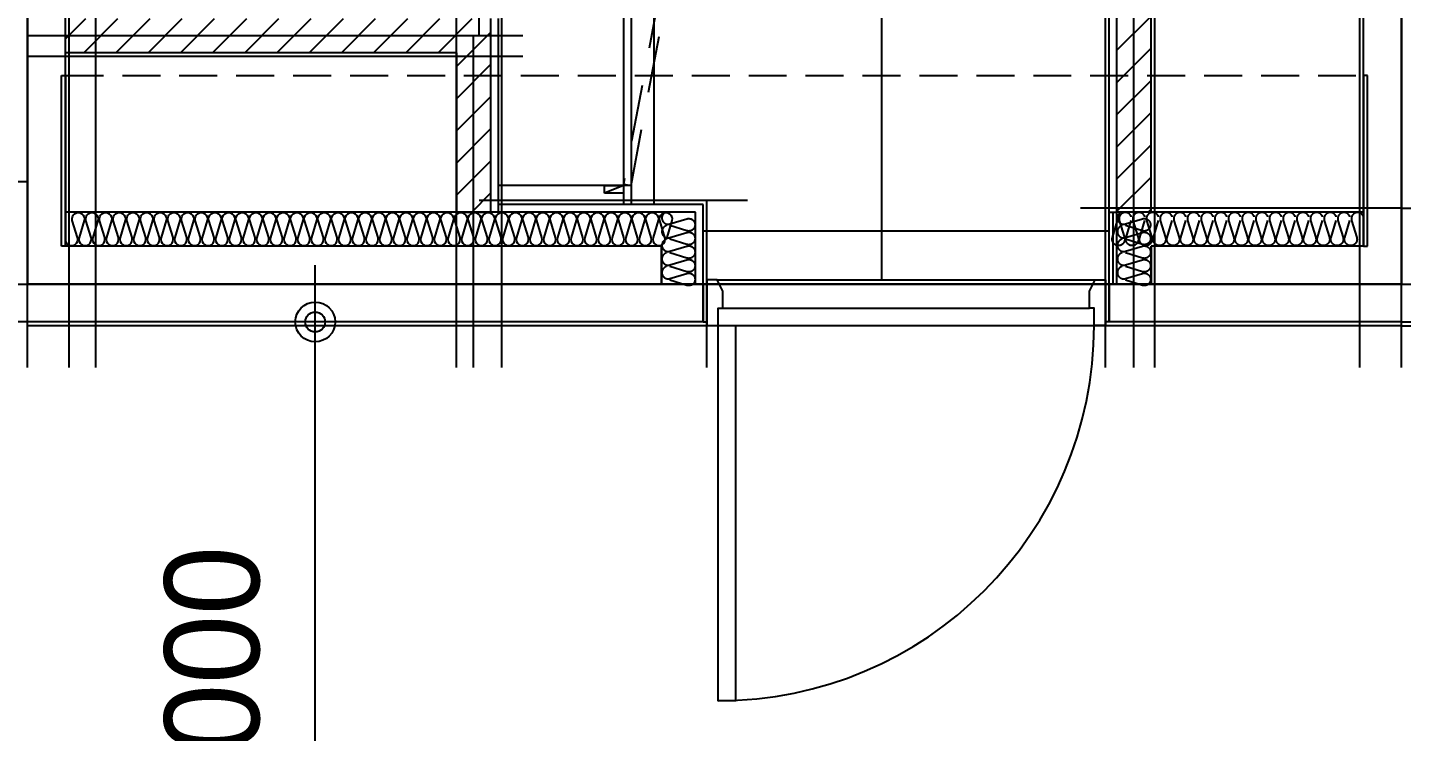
# Model space of a CAD drawing. Header units: millimetres. Extents: x 0 to 1390178, y 0 to 110113.
# Drawn here: x 705972 to 709592, y 39421 to 41277 of the extents above; entities that cross this region are included whole.
import ezdxf
from ezdxf.enums import TextEntityAlignment as Align
from ezdxf.xclip import XClip

# ---------------------------------------------------------------- set-up
doc = ezdxf.new("R2018")
doc.units = ezdxf.units.MM
doc.header["$LTSCALE"] = 100
doc.header["$XCLIPFRAME"] = 0
for name, pattern in [('X - 단위세대 확장형$0$CEN', [62, 60, -1, 0, -1]), ('X - 단위세대 확장형$0$HID', [1.5, 1, -0.5]), ('X - 단위세대 확장형$0$X-25$0$HD', [2.5, 1.5, -1]), ('X - 평면도$0$CEN', [62, 60, -1, 0, -1])]:
    doc.linetypes.add(name, pattern=pattern)
doc.layers.get('DEFPOINTS').update_dxf_attribs({"color": 145})
for name, color, linetype in [('DIM', 7, 'Continuous'), ('SYM', 7, 'Continuous'), ('X - SHEET$0$AA-BORD-TEXT', 3, 'Continuous'), ('X - 단위세대 확장형$0$A-CEN', 1, 'X - 단위세대 확장형$0$CEN'), ('X - 단위세대 확장형$0$A-CON', 2, 'Continuous'), ('X - 단위세대 확장형$0$A-FIN', 8, 'Continuous'), ('X - 단위세대 확장형$0$A-GIP', 6, 'Continuous'), ('X - 단위세대 확장형$0$A-INS', 9, 'Continuous'), ('X - 단위세대 확장형$0$A-TILE', 253, 'Continuous'), ('X - 단위세대 확장형$0$A-WALB', 3, 'Continuous'), ('X - 단위세대 확장형$0$AA-WAXM-CONC', 2, 'Continuous'), ('X - 단위세대 확장형$0$AA-XXXX-CNTL', 1, 'X - 단위세대 확장형$0$CEN'), ('X - 단위세대 확장형$0$AA-XXXX-FUR', 8, 'Continuous'), ('X - 단위세대 확장형$0$AA-XXXX-PATT', 8, 'Continuous'), ('X - 단위세대 확장형$0$X-25$0$AA-XXXX-FINL', 6, 'Continuous'), ('X - 단위세대 확장형$0$결로방지단열재', 7, 'X - 단위세대 확장형$0$HID'), ('X - 평면도$0$AA-XXXX-CNTL', 1, 'X - 평면도$0$CEN')]:
    doc.layers.add(name, color=color, linetype=linetype)
doc.layers.add('X - 단위세대 확장형$0$A-door', color=4, linetype='Continuous', lineweight=25)
doc.layers.add('X - 단위세대 확장형$0$A-MC', color=171, linetype='Continuous', plot=False)
doc.styles.add('HAUD01', font='Dotum.ttf')
doc.styles.get("Standard").update_dxf_attribs({"font": 'Dotum.ttf'})
doc.styles.add('X - SHEET$0$HAUD01', font='Dotum.ttf')
doc.dimstyles.new('HAUD-80', dxfattribs={"dimscale": 100, "dimtxt": 2.5, "dimasz": 0.5, "dimexe": 0, "dimexo": 1.5, "dimgap": 1, "dimtad": 1, "dimdec": 0, "dimdsep": 46, "dimlunit": 6, "dimtxsty": 'HAUD01', "dimblk": 'Z_DOT', "dimcen": 2.5, "dimdle": 1.5, "dimclrd": 7, "dimclre": 7, "dimclrt": 4, "dimadec": 0, "dimazin": 0, "dimtfac": 1, "dimtdec": 0, "dimtix": 1, "dimtmove": 2, "dimatfit": 3, "dimfxl": 1, "dimtvp": 1, "dimtolj": 1, "dimtzin": 0, "dimarcsym": 0})

# ---------------------------------------------------------------- blocks, each defined once
blk = doc.blocks.new('X - SHEET$0$HAUDsheetV')
at = {"layer": 'X - SHEET$0$AA-BORD-TEXT', "color": 3, "style": 'X - SHEET$0$HAUD01'}
for tag, p in [('PJCode', (786, 567.935)), ('작성자', (786.112, 194.824)), ('검토자', (786.112, 181.824)), ('최종검토자', (786.112, 168.824)), ('승인자', (786.112, 155.824)), ('일자', (786.832, 144.018)), ('개정번호', (812, 65.92))]:
    blk.add_attdef(tag, text='', height=3, dxfattribs=at).set_placement(p, align=Align.MIDDLE_CENTER)
at = {"layer": 'X - SHEET$0$AA-BORD-TEXT', "color": 3, "lineweight": 30, "flags": 104}
blk.add_attdef('PJTitle', text='', height=4, dxfattribs=at).set_placement((787.248, 536.622), align=Align.MIDDLE_CENTER)
blk = doc.blocks.new('X - SHEET')
ref = blk.add_blockref('X - SHEET$0$HAUDsheetV', (-100, 0), dxfattribs=dict(xscale=100, yscale=100, zscale=100))
lines = blk.add_mtext('중랑구 상봉동 116-49번지 일원 2030 청년주택 \\P신축공사', dxfattribs={"layer": 'X - SHEET$0$AA-BORD-TEXT', "color": 3, "insert": (78624.8, 53662.2), "char_height": 5056.517, "attachment_point": 1})
ref.add_attrib('PJTitle', '', (78624.8, 53662.2), dxfattribs={"flags": 104}).embed_mtext(lines)
blk = doc.blocks.new('X - 단위세대 확장형$0$X-25$0$C09014EF9')
at = {"layer": 'X - 단위세대 확장형$0$AA-XXXX-FUR', "color": 1, "linetype": 'ByBlock', "ltscale": 2}
blk.add_line((20, 50), (0, 0), dxfattribs=at)
blk.add_lwpolyline([(0, 0), (20, 0), (20, 50), (0, 50)], close=True, dxfattribs=at)
blk = doc.blocks.new('X - 단위세대 확장형$0$insul1')
blk.add_lwpolyline([(0, 0.25, 1.344031), (0.35, 0.25), (0.2, 0.75, -1.344031), (0.55, 0.75), (0.4, 0.25)], format="xyb")
blk = doc.blocks.new('X - 단위세대 확장형$0$A$C11416124')
at = {"layer": 'X - 단위세대 확장형$0$AA-XXXX-PATT'}
h = blk.add_hatch(dxfattribs=at)
h.set_pattern_fill('_USER', color=256, scale=60, angle=45, style=0, pattern_type=0)
h.set_pattern_definition([(45, (-1057732.575, -55284.317), (-42.426407, 42.426407), [])])
h.paths.add_polyline_path([(6449.4, 2418.8), (7009.4, 2418.8), (7009.4, 2508.8), (6359.4, 2508.8), (6359.4, 1398.8), (6449.4, 1398.8)])
h.paths.add_polyline_path([(4709.4, 1908.8), (3589.4, 1908.8), (3589.4, 1818.8), (4619.4, 1818.8), (4619.4, 1398.8), (4709.4, 1398.8)])
at = {"layer": 'X - 단위세대 확장형$0$A-CEN'}
for p, q in [((4679.4, 1863.8), (4679.4, 2805.1)), ((6404.4, 988.9), (6404.4, 2580.6)), ((4794.8, 1863.8), (3489.4, 1863.8)), ((4664.4, 988.9), (4664.4, 1863.8))]:
    blk.add_line(p, q, dxfattribs=at)
at = {"layer": 'X - 단위세대 확장형$0$A-FIN'}
for p, q in [((5059.4, 2548.8), (5059.4, 1418.8)), ((5079.4, 2548.8), (5079.4, 1418.8)), ((6339.4, 1398.8), (6339.4, 2528.8)), ((4729.4, 1908.8), (4729.4, 1398.8)), ((5079.4, 1468.8), (4729.4, 1468.8)), ((5269.4, 1418.8), (4729.4, 1418.8)), ((5269.4, 1208.8), (5269.4, 1418.8)), ((6339.4, 1398.8), (6359.4, 1398.8))]:
    blk.add_line(p, q, dxfattribs=at)
at = {"layer": 'X - 단위세대 확장형$0$A-GIP'}
for p, q in [((6339.4, 1208.8), (6339.4, 1398.8)), ((6349.4, 1208.8), (6349.4, 1398.8))]:
    blk.add_line(p, q, dxfattribs=at)
at = {"layer": 'X - 단위세대 확장형$0$A-INS'}
for p, q in [((5249.4, 1398.8), (3589.4, 1398.8)), ((5249.4, 1208.8), (5249.4, 1398.8)), ((6359.4, 1208.8), (6359.4, 1398.8)), ((7009.4, 1398.8), (6449.4, 1398.8))]:
    blk.add_line(p, q, dxfattribs=at)
at = {"layer": 'X - 단위세대 확장형$0$A-MC'}
for p, q in [((3669.4, 988.9), (3669.4, 4328.8)), ((6999.4, 988.9), (6999.4, 3648.8)), ((4619.4, 1878.8), (4619.4, 2805.1)), ((4739.4, 988.9), (4739.4, 2805.1)), ((6329.4, 988.9), (6329.4, 2580.6)), ((6459.4, 988.9), (6459.4, 2580.6)), ((3599.4, 988.9), (3599.4, 2007.1)), ((4619.4, 988.9), (4619.4, 1878.8)), ((4794.8, 1808.8), (3489.4, 1808.8)), ((5386.6, 1428.8), (4679.4, 1428.8)), ((5279.4, 988.9), (5279.4, 1428.8)), ((7109.4, 1408.8), (6263.4, 1408.8)), ((7109.4, 1098.8), (3489.4, 1098.8))]:
    blk.add_line(p, q, dxfattribs=at)
at = {"layer": 'X - 단위세대 확장형$0$A-TILE'}
for p, q in [((5139.4, 2548.8), (5139.4, 1418.8)), ((5739.4, 2548.8), (5739.4, 1219.8)), ((5269.4, 1348.8), (6339.4, 1348.8))]:
    blk.add_line(p, q, dxfattribs=at)
at = {"layer": 'X - 단위세대 확장형$0$A-WALB'}
for p, q in [((6359.4, 1398.8), (6359.4, 2508.8)), ((6449.4, 1398.8), (6449.4, 2418.8)), ((4709.4, 1908.8), (4709.4, 1398.8)), ((4619.4, 1818.8), (3589.4, 1818.8)), ((4619.4, 1818.8), (4619.4, 1398.8)), ((4619.4, 1398.8), (4709.4, 1398.8)), ((6449.4, 1398.8), (6359.4, 1398.8))]:
    blk.add_line(p, q, dxfattribs=at)
at = {"layer": 'X - 단위세대 확장형$0$AA-WAXM-CONC'}
for p, q in [((7009.4, 1308.8), (7009.4, 9448.8)), ((3589.4, 1308.8), (3589.4, 9248.8)), ((5159.4, 1308.8), (3589.4, 1308.8)), ((5159.4, 1308.8), (5159.4, 1208.8)), ((7009.4, 1308.8), (6449.4, 1308.8)), ((6449.4, 1308.8), (6449.4, 1208.8)), ((5269.4, 1208.8), (5159.4, 1208.8)), ((5269.4, 1208.8), (5269.4, 1108.8)), ((6449.4, 1208.8), (6339.4, 1208.8)), ((6339.4, 1208.8), (6339.4, 1108.8)), ((5269.4, 1108.8), (3489.4, 1108.8)), ((7109.4, 1108.8), (6339.4, 1108.8))]:
    blk.add_line(p, q, dxfattribs=at)
at = {"layer": 'X - 단위세대 확장형$0$AA-XXXX-CNTL'}
for p, q in [((3489.4, 988.9), (3489.4, 9671.3)), ((7109.4, 988.9), (7109.4, 9671.3)), ((7109.4, 1208.8), (3489.4, 1208.8))]:
    blk.add_line(p, q, dxfattribs=at)
at = {"layer": 'X - 단위세대 확장형$0$AA-XXXX-FUR', "linetype": 'X - 단위세대 확장형$0$X-25$0$HD', "elevation": 0}
blk.add_lwpolyline([(5059.7, 1472.3), (5079.4, 1468.8), (5174.4, 1974.9), (5154.7, 1978.4)], close=True, dxfattribs=at)
at = {"layer": 'X - 단위세대 확장형$0$A-INS', "xscale": 90, "yscale": 90, "zscale": 90, "row_count": 1, "column_count": 44, "row_spacing": 1.104405267309417e-29, "column_spacing": 36}
blk.add_blockref('X - 단위세대 확장형$0$insul1', (3589.4, 1308.8), dxfattribs=at)
at = {"layer": 'X - 단위세대 확장형$0$A-INS'}
ref = blk.add_blockref('X - 단위세대 확장형$0$insul1', (5159.4, 1398.8), dxfattribs=dict(at, xscale=90.00000000000033, yscale=90.00000000000033, zscale=90.00000000000033, rotation=270, row_count=1, column_count=5, row_spacing=1.419949629397821e-29, column_spacing=36.00000000000007))
XClip(ref).set_block_clipping_path([(0, 0), (2.1111111111, 1)])
ref = blk.add_blockref('X - 단위세대 확장형$0$insul1', (7009.4, 1398.8), dxfattribs=dict(at, xscale=90.00000000000006, yscale=90.00000000000006, zscale=90.00000000000006, rotation=179.9999999999999, row_count=1, column_count=18, row_spacing=0, column_spacing=36.00000000000003))
XClip(ref).set_block_clipping_path([(0, 0), (6.2222222222, 1)])
ref = blk.add_blockref('X - 단위세대 확장형$0$insul1', (6359.4, 1398.8), dxfattribs=dict(at, xscale=90.00000000000033, yscale=90.00000000000033, zscale=90.00000000000033, rotation=270, row_count=1, column_count=5, row_spacing=1.419949629397821e-29, column_spacing=36.00000000000007))
XClip(ref).set_block_clipping_path([(0, 0), (2.1111111111, 1)])
at = {"layer": 'X - 단위세대 확장형$0$X-25$0$AA-XXXX-FINL', "extrusion": (0, 0, -1), "rotation": 90}
blk.add_blockref('X - 단위세대 확장형$0$X-25$0$C09014EF9', (-5009.4, 1448.8), dxfattribs=at)
blk = doc.blocks.new('X - 단위세대 확장형$0$D2-1050')
at = {"layer": 'DEFPOINTS'}
for p, q in [((-150, 109), (-150, 209)), ((1140, 109), (1140, 209)), ((-40, 109), (-150, 109)), ((-40, 9), (-40, 109)), ((-40, 109), (-30, 109)), ((1030, 109), (1020, 109)), ((1030, 9), (1030, 109)), ((1030, 109), (1140, 109)), ((-40, 9), (-30, 9)), ((1030, 9), (1020, 9))]:
    blk.add_line(p, q, dxfattribs=at)
at = {"layer": 'X - 단위세대 확장형$0$A-door', "color": 8}
for p, q in [((-3, 120), (993, 120)), ((12, 45), (978, 45)), ((0, 0), (990, 0))]:
    blk.add_line(p, q, dxfattribs=at)
at = {"layer": 'X - 단위세대 확장형$0$A-door'}
for points in [[(-30, 0), (0, 0), (0, 45), (12, 45), (12, 90), (-3, 120), (-30, 120)], [(1020, 0), (990, 0), (990, 45), (978, 45), (978, 90), (993, 120), (1020, 120)], [(45, 0), (45, -990), (0, -990), (0, 0)]]:
    blk.add_lwpolyline(points, close=True, dxfattribs=at)
at = {"layer": 'X - 단위세대 확장형$0$A-door', "color": 1}
blk.add_arc((0, 0), 990, 270, 0, dxfattribs=at)
blk = doc.blocks.new('X - 단위세대 확장형$0$A$Cca1b3c21')
at = {"layer": 'X - 단위세대 확장형$0$A-MC'}
blk.add_line((0, -8192.5), (-1904.9, -8192.5), dxfattribs=at)
at = {"layer": 'X - 단위세대 확장형$0$AA-WAXM-CONC'}
blk.add_line((0, -8562.5), (-3280, -8562.5), dxfattribs=at)
blk = doc.blocks.new('X - 단위세대 확장형$0$20220222-결로')
at = {"layer": 'X - 단위세대 확장형$0$A-CON'}
for p, q in [((-17170, 17250), (-17170, 17700)), ((-17170, 17700), (-17160, 17700)), ((-13730, 17700), (-13740, 17700)), ((-13730, 17250), (-13730, 17700)), ((-17160, 17250), (-17170, 17250)), ((-13740, 17250), (-13730, 17250))]:
    blk.add_line(p, q, dxfattribs=at)
at = {"layer": 'X - 단위세대 확장형$0$A-CON', "color": 8}
for p, q in [((-17160, 17700), (-17160, 17250)), ((-13740, 17700), (-13740, 17250))]:
    blk.add_line(p, q, dxfattribs=at)
at = {"layer": 'X - 단위세대 확장형$0$결로방지단열재'}
blk.add_line((-17160, 17700), (-13740, 17700), dxfattribs=at)
blk = doc.blocks.new('X - 단위세대 확장형', base_point=(-475.4, -286.7))
at = {"layer": 'X - 단위세대 확장형$0$A-door'}
blk.add_blockref('X - 단위세대 확장형$0$D2-1050', (55042, 56384.1), dxfattribs=at)
blk.add_blockref('X - 단위세대 확장형$0$A$C11416124', (49732.6, 55284.3))
blk.add_blockref('X - 단위세대 확장형$0$A$Cca1b3c21', (53222, 64955.6))
at = {"xscale": -1}
blk.add_blockref('X - 단위세대 확장형$0$A$C11416124', (63951.4, 55284.3), dxfattribs=at)
blk.add_blockref('X - 단위세대 확장형$0$20220222-결로', (70482, 39343.1))
blk = doc.blocks.new('Z_DOT')
at = {"layer": 'DIM', "color": 0}
for p, q in [((0, -3), (0, 3)), ((-3, 0), (3, 0))]:
    blk.add_line(p, q, dxfattribs=at)
for radius in [1.05, 0.525]:
    blk.add_circle((0, 0), radius, dxfattribs=at)
blk = doc.blocks.new('*D75')
at = {"layer": 'DEFPOINTS', "color": 0, "transparency": 16777216}
for p in [(706730.1, 40500.7), (707189.6, 40500.7), (707189.6, 38500.7)]:
    blk.add_point(p, dxfattribs=at)
at = {"layer": 'DIM', "color": 7, "lineweight": -2, "transparency": 16777216}
for p, q in [((707039.6, 40500.7), (706730.1, 40500.7)), ((706730.1, 38550.7), (706730.1, 40450.7)), ((707039.6, 38500.7), (706730.1, 38500.7))]:
    blk.add_line(p, q, dxfattribs=at)
at = {"layer": 'DIM', "color": 7, "lineweight": -2, "transparency": 16777216, "xscale": 50, "yscale": 50, "zscale": 50}
for p, rotation in [((706730.1, 40500.7), 90), ((706730.1, 38500.7), 270)]:
    blk.add_blockref('Z_DOT', p, dxfattribs=dict(at, rotation=rotation))
at = {"layer": 'DIM', "color": 4, "transparency": 16777216, "insert": (706480.9, 39500.7), "char_height": 250, "attachment_point": 5, "rotation": 90, "style": 'HAUD01'}
blk.add_mtext('\\A1;2,000', dxfattribs=at)
blk = doc.blocks.new('X - 평면도', base_point=(-475.4, -286.7))
at = {"layer": 'X - 평면도$0$AA-XXXX-CNTL'}
for p, q in [((1061222, 68689.6), (1061222, 56493.1)), ((1064842, 68689.6), (1064842, 56493.1)), ((1035286.2, 56493.1), (1096213.6, 56493.1))]:
    blk.add_line(p, q, dxfattribs=at)

msp = doc.modelspace()

# ---------------------------------------------------------------- block references
at = {"layer": 'SYM'}
ref = msp.add_blockref('X - 단위세대 확장형', (652274.7, -16179.1), dxfattribs=at)
XClip(ref).set_block_clipping_path([(27286.2339647645, 22495.2025850526), (88213.6007378809, 68689.6277392105)])

# ---------------------------------------------------------------- next in the draw order: block references
ref = msp.add_blockref('X - 평면도', (-355725.3, -16179.1))
XClip(ref).set_block_clipping_path([(1027249.9161542748, 15892.4151621381), (1111249.9161542747, 75292.4151621381)])

# ---------------------------------------------------------------- next in the draw order: block references
for p in [(504000, 0), (588000, 0)]:
    msp.add_blockref('X - SHEET', p)

# ---------------------------------------------------------------- next in the draw order: dimensions: what is measured, and where the dimension line sits
at = {"layer": 'DIM'}
dim = msp.add_aligned_dim(p1=(707189.6, 38500.7), p2=(707189.6, 40500.7), distance=459.5, dimstyle='HAUD-80', dxfattribs=at)
dim.commit()
dim.dimension.update_dxf_attribs({"geometry": '*D75', "text_midpoint": (706480.9, 39500.7)})

doc.saveas('drawing.dxf')
